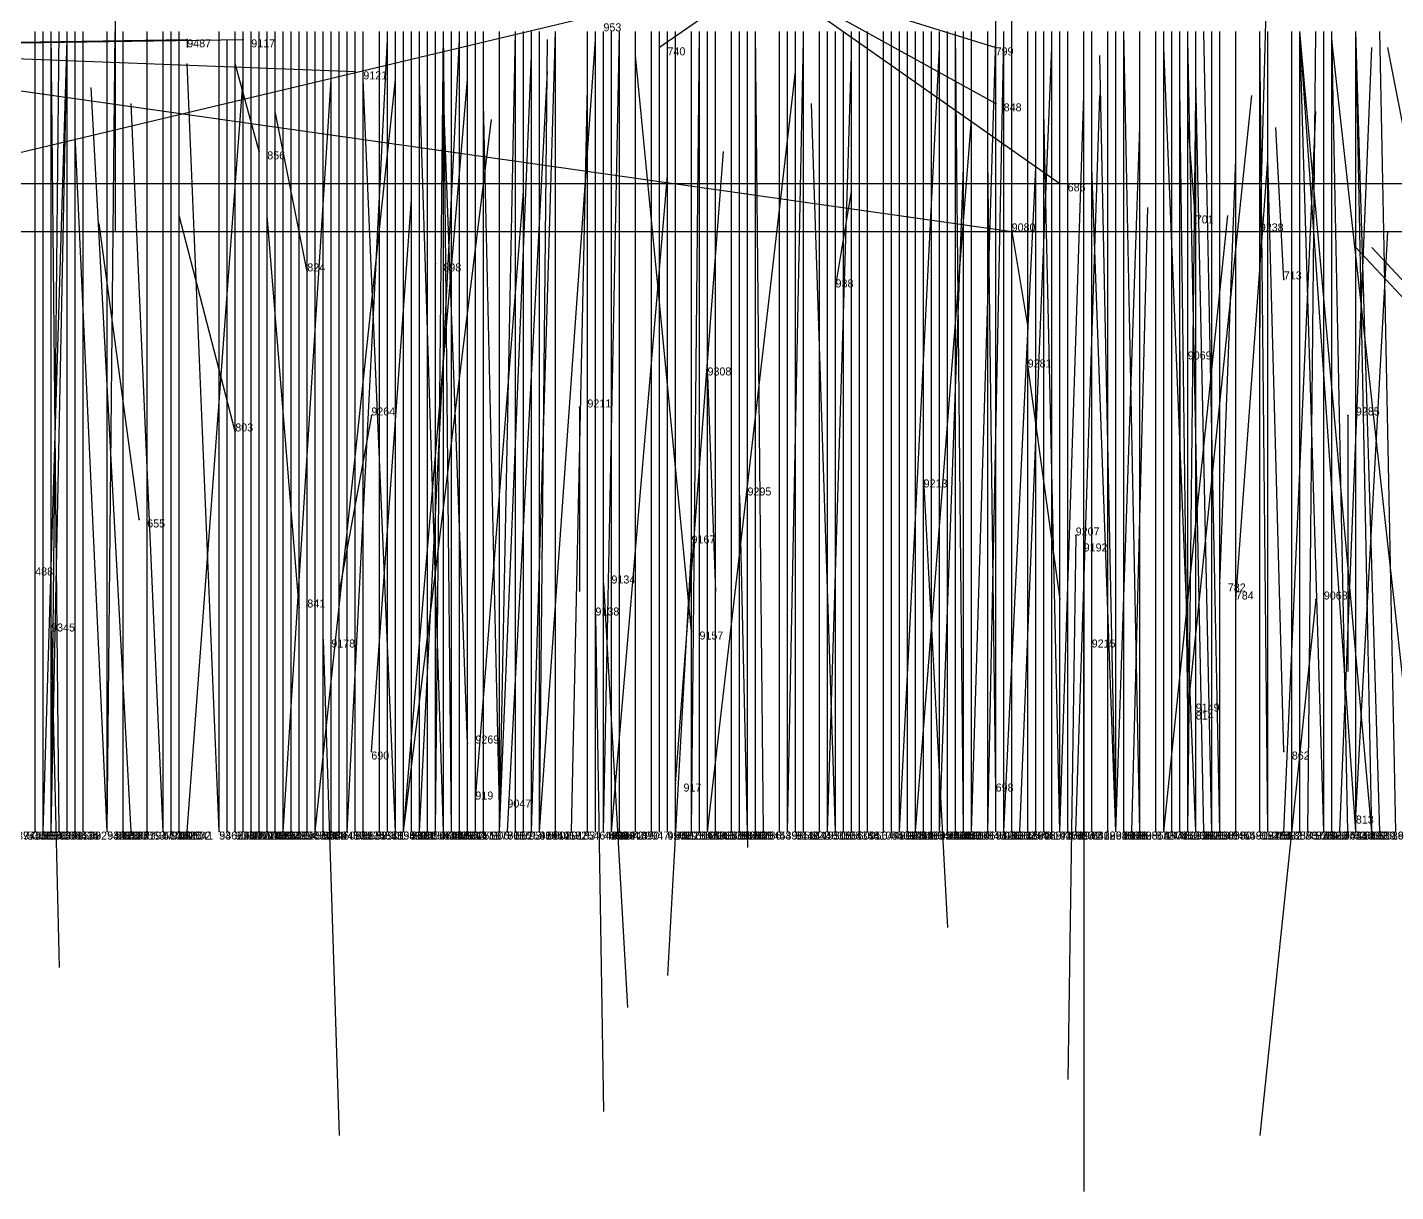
# Model space of a CAD drawing. Extents: x -0.07 to 1.1, y -0.07 to 1.1.
# Drawn here: x 0.733 to 0.904, y -0.045 to 0.1005 of the extents above; entities that cross this region are included whole.
import ezdxf

# ---------------------------------------------------------------- set-up
doc = ezdxf.new("R2010")
doc.units = 0
for name, color, linetype in [('Clients', 3, 'CONTINUOUS'), ('Facilities', 3, 'CONTINUOUS'), ('Facilities_lines', 3, 'CONTINUOUS'), ('Min_max_boxes', 1, 'CONTINUOUS'), ('Normals', 1, 'CONTINUOUS'), ('Source_points', 5, 'CONTINUOUS'), ('Text', 3, 'CONTINUOUS')]:
    doc.layers.add(name, color=color, linetype=linetype)

msp = doc.modelspace()

# ---------------------------------------------------------------- linework, layer by layer
at = {"layer": 'Clients', "color": 5}
for p in [(0.753, 0.099, 1), (0.76, 0.099, 1), (0.812, 0.098), (0.854, 0.098), (0.774, 0.095, 1), (0.854, 0.091), (0.862, 0.081), (0.856, 0.075, 1), (0.887, 0.075, 1)]:
    msp.add_point(p, dxfattribs=at)
at = {"layer": 'Facilities', "color": 3}
for p in [(0.762, 0.085), (0.879, 0.076), (0.784, 0.071), (0.768, 0.07), (0.89, 0.069), (0.834, 0.068), (0.877, 0.06, 1), (0.818, 0.057, 1), (0.858, 0.058, 1), (0.802, 0.053, 1), (0.776, 0.052, 1), (0.898, 0.052, 1), (0.759, 0.05), (0.845, 0.044, 1), (0.822, 0.042, 1), (0.747, 0.039), (0.816, 0.036, 1), (0.864, 0.037, 1), (0.865, 0.036, 1), (0.805, 0.031, 1), (0.882, 0.031), (0.767, 0.028), (0.884, 0.029), (0.894, 0.029, 1), (0.804, 0.027, 1), (0.736, 0.025, 1), (0.77, 0.024, 1), (0.816, 0.025, 1), (0.865, 0.023, 1), (0.878, 0.015), (0.878, 0.015, 1), (0.788, 0.011, 1), (0.776, 0.01), (0.89, 0.01), (0.814, 0.006), (0.789, 0.004), (0.854, 0.005), (0.792, 0.003, 1), (0.899, 0.002), (0.734, 0, 0.637), (0.734, 0, 0.986), (0.735, 0, 0.401), (0.735, 0, 0.923), (0.736, 0, 0.594), (0.736, 0, 0.93), (0.736, 0, 0.907), (0.737, 0, 0.084), (0.738, 0, 0.361), (0.738, 0, 0.648), (0.738, 0, 0.859), (0.739, 0, 0.554), (0.74, 0, 0.172), (0.743, 0, 0.174), (0.743, 0, 0.625), (0.743, 0, 0.918), (0.743, 0, 0.995), (0.743, 0, 0.809), (0.745, 0, 0.595), (0.745, 0, 0.732), (0.745, 0, 0.849), (0.745, 0, 0.779), (0.746, 0, 0.968), (0.748, 0, 0.236), (0.748, 0, 0.844), (0.75, 0, 0.184), (0.75, 0, 0.441), (0.75, 0, 0.976), (0.751, 0, 0.708), (0.751, 0, 0.851), (0.752, 0, 0.366), (0.752, 0, 0.356), (0.753, 0, 0.054), (0.757, 0, 0.54), (0.757, 0, 0.947), (0.758, 0, 0.927), (0.759, 0, 0.329), (0.759, 0, 0.424), (0.76, 0, 0.128), (0.76, 0, 0.274), (0.761, 0, 0.228), (0.761, 0, 0.852), (0.762, 0, 0.257), (0.762, 0, 0.736), (0.762, 0, 0.831), (0.763, 0, 0.848), (0.763, 0, 0.792), (0.764, 0, 0.192), (0.764, 0, 0.438), (0.765, 0, 0.047), (0.765, 0, 0.57), (0.765, 0, 0.63), (0.766, 0, 0.204), (0.766, 0, 0.157), (0.766, 0, 0.436), (0.766, 0, 0.648), (0.767, 0, 0.201), (0.767, 0, 0.186), (0.768, 0, 0.683), (0.769, 0, 0.036), (0.769, 0, 0.491), (0.769, 0, 0.629), (0.769, 0, 0.54), (0.769, 0, 0.618), (0.77, 0, 0.32), (0.771, 0, 0.394), (0.772, 0, 0.415), (0.773, 0, 0.067), (0.773, 0, 0.324), (0.773, 0, 0.518), (0.773, 0, 0.81), (0.774, 0, 0.674), (0.775, 0, 0.721), (0.777, 0, 0.263), (0.777, 0, 0.668), (0.777, 0, 0.521), (0.778, 0, 0.1), (0.779, 0, 0.723), (0.779, 0, 0.958), (0.78, 0, 0.037), (0.78, 0, 0.009), (0.78, 0, 0.588), (0.78, 0, 0.717), (0.78, 0, 0.621), (0.781, 0, 0.188), (0.781, 0, 0.787), (0.782, 0, 0.068), (0.782, 0, 0.342), (0.783, 0, 0.268), (0.784, 0, 0.28), (0.784, 0, 0.908), (0.785, 0, 0.327), (0.785, 0, 0.599), (0.785, 0, 0.96), (0.786, 0, 0.285), (0.786, 0, 0.642), (0.786, 0, 0.749), (0.786, 0, 0.919), (0.787, 0, 0.105), (0.788, 0, 0.154), (0.789, 0, 0.49), (0.789, 0, 0.613), (0.79, 0, 0.196), (0.79, 0, 0.118), (0.792, 0, 0.038), (0.792, 0, 0.081), (0.792, 0, 0.694), (0.793, 0, 0.023), (0.794, 0, 0.65), (0.795, 0, 0.088), (0.796, 0, 0.238), (0.796, 0, 0.917), (0.797, 0, 0.059), (0.797, 0, 0.478), (0.797, 0, 0.626), (0.797, 0, 0.924), (0.799, 0, 0.4), (0.799, 0, 0.855), (0.801, 0, 0.962), (0.803, 0, 0.714), (0.804, 0, 0.488), (0.804, 0, 0.466), (0.805, 0, 0.075), (0.805, 0, 0.334), (0.805, 0, 0.665), (0.806, 0, 0.005), (0.806, 0, 0.811), (0.807, 0, 0.335), (0.807, 0, 0.262), (0.809, 0, 0.463), (0.809, 0, 0.357), (0.811, 0, 0.182), (0.812, 0, 0.784), (0.813, 0, 0.453), (0.813, 0, 0.494), (0.814, 0, 0.214), (0.814, 0, 0.836), (0.816, 0, 0.58), (0.816, 0, 0.916), (0.817, 0, 0.234), (0.817, 0, 0.315), (0.818, 0, 0.114), (0.818, 0, 0.017), (0.818, 0, 0.106), (0.818, 0, 0.311), (0.819, 0, 0.742), (0.821, 0, 0.141), (0.821, 0, 0.482), (0.821, 0, 0.594), (0.821, 0, 0.895), (0.822, 0, 0.187), (0.822, 0, 0.145), (0.823, 0, 0.47), (0.824, 0, 0.093), (0.824, 0, 0.089), (0.824, 0, 0.398), (0.825, 0, 0.066), (0.827, 0, 0.463), (0.827, 0, 0.651), (0.828, 0, 0.238), (0.828, 0, 0.925), (0.829, 0, 0.531), (0.829, 0, 0.855), (0.83, 0, 0.201), (0.832, 0, 0.299), (0.833, 0, 0.631), (0.833, 0, 0.937), (0.834, 0, 0.014), (0.834, 0, 0.56), (0.835, 0, 0.551), (0.836, 0, 0.592), (0.837, 0, 0.142), (0.837, 0, 0.324), (0.838, 0, 0.636), (0.84, 0, 0.613), (0.841, 0, 0.453), (0.841, 0, 0.826), (0.842, 0, 0.082), (0.842, 0, 0.936), (0.843, 0, 0.213), (0.843, 0, 0.835), (0.844, 0, 0.183), (0.844, 0, 0.272), (0.844, 0, 0.968), (0.845, 0, 0.111), (0.845, 0, 0.757), (0.846, 0, 0.396), (0.847, 0, 0.103), (0.847, 0, 0.991), (0.848, 0, 0.497), (0.848, 0, 0.479), (0.848, 0, 0.64), (0.848, 0, 0.884), (0.849, 0, 0.158), (0.85, 0, 0.07), (0.85, 0, 0.347), (0.851, 0, 0.079), (0.851, 0, 0.926), (0.853, 0, 0.103), (0.853, 0, 0.726), (0.853, 0, 0.929), (0.854, 0, 0.599), (0.855, 0, 0.146), (0.855, 0, 0.436), (0.855, 0, 0.978), (0.856, 0, 0.553), (0.857, 0, 0.938), (0.858, 0, 0.52), (0.859, 0, 0.314), (0.86, 0, 0.137), (0.86, 0, 0.49), (0.861, 0, 0.405), (0.862, 0, 0.009), (0.862, 0, 0.96), (0.862, 0, 0.863), (0.863, 0, 0.696), (0.864, 0, 0.96), (0.865, 0, 0.21), (0.865, 0, 0.755), (0.865, 0, 0.622), (0.866, 0, 0.215), (0.866, 0, 0.682), (0.868, 0, 0.108), (0.869, 0, 0.004), (0.869, 0, 0.036), (0.869, 0, 0.534), (0.869, 0, 0.97), (0.87, 0, 0.137), (0.87, 0, 0.556), (0.87, 0, 0.784), (0.87, 0, 0.938), (0.871, 0, 0.991), (0.872, 0, 0.071), (0.872, 0, 0.177), (0.874, 0, 0.121), (0.875, 0, 0.481), (0.875, 0, 0.336), (0.875, 0, 0.712), (0.875, 0, 0.99), (0.876, 0, 0.5), (0.877, 0, 0.585), (0.878, 0, 0.158), (0.878, 0, 0.958), (0.879, 0, 0.24), (0.879, 0, 0.034), (0.879, 0, 0.199), (0.879, 0, 0.306), (0.88, 0, 0.924), (0.881, 0, 0.618), (0.881, 0, 0.955), (0.882, 0, 0.059), (0.882, 0, 0.633), (0.884, 0, 0.271), (0.884, 0, 0.666), (0.887, 0, 0.747), (0.887, 0, 0.884), (0.888, 0, 0.109), (0.888, 0, 0.113), (0.888, 0, 0.338), (0.888, 0, 0.747), (0.89, 0, 0.013), (0.891, 0, 0.142), (0.892, 0, 0.142), (0.892, 0, 0.345), (0.892, 0, 0.684), (0.893, 0, 0.085), (0.895, 0, 0.079), (0.895, 0, 0.278), (0.895, 0, 0.492), (0.895, 0, 0.553), (0.895, 0, 0.772), (0.895, 0, 0.826), (0.896, 0, 0.873), (0.897, 0, 0.047), (0.898, 0, 0.416), (0.899, 0, 0.221), (0.899, 0, 0.133), (0.899, 0, 0.572), (0.899, 0, 0.543), (0.899, 0, 0.724), (0.901, 0, 0.649), (0.901, 0, 0.733), (0.902, 0, 0.832)]:
    msp.add_point(p, dxfattribs=at)
at = {"layer": 'Facilities_lines', "color": 3}
for p, q in [((0.892, 0.255, 1), (0.887, 0.075, 1)), ((0.825, 0.107), (0.716, 0.081)), ((0.825, 0.107), (0.812, 0.098)), ((0.825, 0.107), (0.862, 0.081)), ((0.825, 0.107), (0.854, 0.098)), ((0.825, 0.107), (0.854, 0.091)), ((0.694, 0.098, 1), (0.76, 0.099, 1)), ((0.694, 0.098, 1), (0.753, 0.099, 1)), ((0.694, 0.098, 1), (0.774, 0.095, 1)), ((0.694, 0.098, 1), (0.856, 0.075, 1))]:
    msp.add_line(p, q, dxfattribs=at)
at = {"layer": 'Min_max_boxes', "color": 1}
for p, q in [((0.744, 0.462, 1), (0.744, 0.075, 1)), ((0.744, 0.462, 1), (0.744, 0.075, 1)), ((0.856, 0.075, 1), (0.856, 0.276, 1)), ((0.856, 0.075, 1), (0.856, 0.276, 1)), ((0.716, 0.081), (0.92, 0.081)), ((0.716, 0.081), (0.92, 0.081)), ((0.541, 0.075, 1), (0.856, 0.075, 1)), ((0.541, 0.075, 1), (0.856, 0.075, 1)), ((0.744, 0.075, 1), (0.944, 0.075, 1)), ((0.744, 0.075, 1), (0.944, 0.075, 1)), ((0.744, 0.075, 1), (0.744, 0.075, 1)), ((0.856, 0.075, 1), (0.856, 0.075, 1))]:
    msp.add_line(p, q, dxfattribs=at)
at = {"layer": 'Normals', "color": 1}
for p, q in [((0.854, 0.098), (0.854, 0.102, 0.1)), ((0.734, 0, 0.637), (0.734, 0.1, 0.637)), ((0.735, 0, 0.401), (0.735, 0.1, 0.401)), ((0.737, 0, 0.084), (0.736, 0.1, 0.09)), ((0.736, 0, 0.594), (0.736, 0.1, 0.594)), ((0.736, 0, 0.907), (0.737, 0.1, 0.902)), ((0.738, 0, 0.361), (0.738, 0.1, 0.361)), ((0.738, 0, 0.648), (0.738, 0.1, 0.648)), ((0.738, 0, 0.859), (0.738, 0.1, 0.859)), ((0.739, 0, 0.554), (0.739, 0.1, 0.554)), ((0.74, 0, 0.172), (0.74, 0.1, 0.172)), ((0.743, 0, 0.174), (0.743, 0.1, 0.174)), ((0.743, 0, 0.625), (0.743, 0.1, 0.625)), ((0.743, 0, 0.918), (0.744, 0.1, 0.909)), ((0.743, 0, 0.809), (0.743, 0.1, 0.809)), ((0.745, 0, 0.595), (0.745, 0.1, 0.595)), ((0.745, 0, 0.732), (0.745, 0.1, 0.732)), ((0.745, 0, 0.849), (0.745, 0.1, 0.849)), ((0.745, 0, 0.779), (0.745, 0.1, 0.779)), ((0.748, 0, 0.236), (0.748, 0.1, 0.236)), ((0.748, 0, 0.844), (0.748, 0.1, 0.844)), ((0.75, 0, 0.184), (0.75, 0.1, 0.184)), ((0.75, 0, 0.441), (0.75, 0.1, 0.441)), ((0.751, 0, 0.708), (0.751, 0.1, 0.708)), ((0.751, 0, 0.851), (0.751, 0.1, 0.851)), ((0.752, 0, 0.366), (0.752, 0.1, 0.366)), ((0.752, 0, 0.356), (0.752, 0.1, 0.356)), ((0.757, 0, 0.54), (0.757, 0.1, 0.54)), ((0.759, 0, 0.329), (0.759, 0.1, 0.329)), ((0.759, 0, 0.424), (0.759, 0.1, 0.424)), ((0.76, 0, 0.128), (0.76, 0.1, 0.128)), ((0.76, 0, 0.274), (0.76, 0.1, 0.274)), ((0.761, 0, 0.228), (0.761, 0.1, 0.228)), ((0.761, 0, 0.852), (0.761, 0.1, 0.852)), ((0.762, 0, 0.257), (0.762, 0.1, 0.257)), ((0.762, 0, 0.736), (0.762, 0.1, 0.736)), ((0.762, 0, 0.831), (0.762, 0.1, 0.831)), ((0.763, 0, 0.848), (0.763, 0.1, 0.848)), ((0.763, 0, 0.792), (0.763, 0.1, 0.792)), ((0.764, 0, 0.192), (0.764, 0.1, 0.192)), ((0.764, 0, 0.438), (0.764, 0.1, 0.438)), ((0.765, 0, 0.57), (0.765, 0.1, 0.57)), ((0.765, 0, 0.63), (0.765, 0.1, 0.63)), ((0.766, 0, 0.204), (0.766, 0.1, 0.204)), ((0.766, 0, 0.157), (0.766, 0.1, 0.157)), ((0.766, 0, 0.436), (0.766, 0.1, 0.436)), ((0.766, 0, 0.648), (0.766, 0.1, 0.648)), ((0.767, 0, 0.201), (0.767, 0.1, 0.201)), ((0.767, 0, 0.186), (0.767, 0.1, 0.186)), ((0.768, 0, 0.683), (0.768, 0.1, 0.683)), ((0.769, 0, 0.491), (0.769, 0.1, 0.491)), ((0.769, 0, 0.629), (0.769, 0.1, 0.629)), ((0.769, 0, 0.54), (0.769, 0.1, 0.54)), ((0.769, 0, 0.618), (0.769, 0.1, 0.618)), ((0.77, 0, 0.32), (0.77, 0.1, 0.32)), ((0.771, 0, 0.394), (0.771, 0.1, 0.394)), ((0.772, 0, 0.415), (0.772, 0.1, 0.415)), ((0.773, 0, 0.324), (0.773, 0.1, 0.324)), ((0.773, 0, 0.518), (0.773, 0.1, 0.518)), ((0.773, 0, 0.81), (0.773, 0.1, 0.81)), ((0.774, 0, 0.674), (0.774, 0.1, 0.674)), ((0.775, 0, 0.721), (0.775, 0.1, 0.721)), ((0.777, 0, 0.263), (0.777, 0.1, 0.263)), ((0.777, 0, 0.668), (0.777, 0.1, 0.668)), ((0.777, 0, 0.521), (0.777, 0.1, 0.521)), ((0.778, 0, 0.1), (0.778, 0.1, 0.1)), ((0.779, 0, 0.723), (0.779, 0.1, 0.723)), ((0.78, 0, 0.588), (0.78, 0.1, 0.588)), ((0.78, 0, 0.717), (0.78, 0.1, 0.717)), ((0.78, 0, 0.621), (0.78, 0.1, 0.621)), ((0.781, 0, 0.188), (0.781, 0.1, 0.188)), ((0.781, 0, 0.787), (0.781, 0.1, 0.787)), ((0.782, 0, 0.342), (0.782, 0.1, 0.342)), ((0.783, 0, 0.268), (0.783, 0.1, 0.268)), ((0.784, 0, 0.28), (0.784, 0.1, 0.28)), ((0.784, 0, 0.908), (0.785, 0.1, 0.906)), ((0.785, 0, 0.327), (0.785, 0.1, 0.327)), ((0.785, 0, 0.599), (0.785, 0.1, 0.599)), ((0.786, 0, 0.919), (0.785, 0.1, 0.912)), ((0.786, 0, 0.285), (0.786, 0.1, 0.285)), ((0.786, 0, 0.642), (0.786, 0.1, 0.642)), ((0.786, 0, 0.749), (0.786, 0.1, 0.749)), ((0.787, 0, 0.105), (0.787, 0.1, 0.105)), ((0.788, 0, 0.154), (0.788, 0.1, 0.154)), ((0.789, 0, 0.49), (0.789, 0.1, 0.49)), ((0.789, 0, 0.613), (0.789, 0.1, 0.613)), ((0.79, 0, 0.196), (0.79, 0.1, 0.196)), ((0.79, 0, 0.118), (0.79, 0.1, 0.118)), ((0.792, 0, 0.081), (0.794, 0.1, 0.084)), ((0.792, 0, 0.694), (0.792, 0.1, 0.694)), ((0.794, 0, 0.65), (0.794, 0.1, 0.65)), ((0.795, 0, 0.088), (0.795, 0.1, 0.09)), ((0.796, 0, 0.238), (0.796, 0.1, 0.238)), ((0.796, 0, 0.917), (0.799, 0.1, 0.908)), ((0.797, 0, 0.478), (0.797, 0.1, 0.478)), ((0.797, 0, 0.626), (0.797, 0.1, 0.626)), ((0.799, 0, 0.4), (0.799, 0.1, 0.4)), ((0.799, 0, 0.855), (0.799, 0.1, 0.855)), ((0.803, 0, 0.714), (0.803, 0.1, 0.714)), ((0.804, 0, 0.488), (0.804, 0.1, 0.488)), ((0.804, 0, 0.466), (0.804, 0.1, 0.466)), ((0.805, 0, 0.075), (0.807, 0.1, 0.078)), ((0.805, 0, 0.334), (0.805, 0.1, 0.334)), ((0.805, 0, 0.665), (0.805, 0.1, 0.665)), ((0.806, 0, 0.811), (0.806, 0.1, 0.811)), ((0.807, 0, 0.335), (0.807, 0.1, 0.335)), ((0.807, 0, 0.262), (0.807, 0.1, 0.262)), ((0.809, 0, 0.463), (0.809, 0.1, 0.463)), ((0.809, 0, 0.357), (0.809, 0.1, 0.357)), ((0.811, 0, 0.182), (0.811, 0.1, 0.182)), ((0.812, 0, 0.784), (0.812, 0.1, 0.784)), ((0.813, 0, 0.453), (0.813, 0.1, 0.453)), ((0.813, 0, 0.494), (0.813, 0.1, 0.494)), ((0.814, 0, 0.214), (0.814, 0.1, 0.214)), ((0.814, 0, 0.836), (0.814, 0.1, 0.836)), ((0.816, 0, 0.58), (0.816, 0.1, 0.58)), ((0.816, 0, 0.916), (0.817, 0.1, 0.907)), ((0.817, 0, 0.234), (0.817, 0.1, 0.234)), ((0.817, 0, 0.315), (0.817, 0.1, 0.315)), ((0.818, 0, 0.114), (0.818, 0.1, 0.114)), ((0.818, 0, 0.106), (0.818, 0.1, 0.106)), ((0.818, 0, 0.311), (0.818, 0.1, 0.311)), ((0.819, 0, 0.742), (0.819, 0.1, 0.742)), ((0.821, 0, 0.141), (0.821, 0.1, 0.141)), ((0.821, 0, 0.482), (0.821, 0.1, 0.482)), ((0.821, 0, 0.594), (0.821, 0.1, 0.594)), ((0.821, 0, 0.895), (0.821, 0.1, 0.895)), ((0.822, 0, 0.187), (0.822, 0.1, 0.187)), ((0.822, 0, 0.145), (0.822, 0.1, 0.145)), ((0.823, 0, 0.47), (0.823, 0.1, 0.47)), ((0.824, 0, 0.093), (0.824, 0.1, 0.093)), ((0.825, 0, 0.066), (0.824, 0.1, 0.067)), ((0.824, 0, 0.089), (0.824, 0.1, 0.089)), ((0.824, 0, 0.398), (0.824, 0.1, 0.398)), ((0.827, 0, 0.463), (0.827, 0.1, 0.463)), ((0.827, 0, 0.651), (0.827, 0.1, 0.651)), ((0.828, 0, 0.238), (0.828, 0.1, 0.238)), ((0.829, 0, 0.531), (0.829, 0.1, 0.531)), ((0.829, 0, 0.855), (0.829, 0.1, 0.855)), ((0.83, 0, 0.201), (0.83, 0.1, 0.201)), ((0.832, 0, 0.299), (0.832, 0.1, 0.299)), ((0.833, 0, 0.631), (0.833, 0.1, 0.631)), ((0.834, 0, 0.56), (0.834, 0.1, 0.56)), ((0.835, 0, 0.551), (0.835, 0.1, 0.551)), ((0.836, 0, 0.592), (0.836, 0.1, 0.592)), ((0.837, 0, 0.142), (0.837, 0.1, 0.142)), ((0.837, 0, 0.324), (0.837, 0.1, 0.324)), ((0.838, 0, 0.636), (0.838, 0.1, 0.636)), ((0.84, 0, 0.613), (0.84, 0.1, 0.613)), ((0.841, 0, 0.453), (0.841, 0.1, 0.453)), ((0.841, 0, 0.826), (0.841, 0.1, 0.826)), ((0.842, 0, 0.082), (0.842, 0.1, 0.082)), ((0.843, 0, 0.213), (0.843, 0.1, 0.213)), ((0.843, 0, 0.835), (0.843, 0.1, 0.835)), ((0.844, 0, 0.183), (0.844, 0.1, 0.183)), ((0.844, 0, 0.272), (0.844, 0.1, 0.272)), ((0.845, 0, 0.111), (0.845, 0.1, 0.111)), ((0.845, 0, 0.757), (0.845, 0.1, 0.757)), ((0.846, 0, 0.396), (0.846, 0.1, 0.396)), ((0.847, 0, 0.103), (0.847, 0.1, 0.103)), ((0.848, 0, 0.497), (0.848, 0.1, 0.497)), ((0.848, 0, 0.479), (0.848, 0.1, 0.479)), ((0.848, 0, 0.64), (0.848, 0.1, 0.64)), ((0.848, 0, 0.884), (0.848, 0.1, 0.884)), ((0.85, 0, 0.07), (0.849, 0.1, 0.072)), ((0.849, 0, 0.158), (0.849, 0.1, 0.158)), ((0.85, 0, 0.347), (0.85, 0.1, 0.347)), ((0.851, 0, 0.079), (0.851, 0.1, 0.079)), ((0.853, 0, 0.103), (0.853, 0.1, 0.103)), ((0.853, 0, 0.726), (0.853, 0.1, 0.726)), ((0.854, 0, 0.599), (0.854, 0.1, 0.599)), ((0.855, 0, 0.146), (0.855, 0.1, 0.146)), ((0.855, 0, 0.436), (0.855, 0.1, 0.436)), ((0.856, 0, 0.553), (0.856, 0.1, 0.553)), ((0.858, 0, 0.52), (0.858, 0.1, 0.52)), ((0.859, 0, 0.314), (0.859, 0.1, 0.314)), ((0.86, 0, 0.137), (0.86, 0.1, 0.137)), ((0.86, 0, 0.49), (0.86, 0.1, 0.49)), ((0.861, 0, 0.405), (0.861, 0.1, 0.405)), ((0.862, 0, 0.863), (0.862, 0.1, 0.863)), ((0.863, 0, 0.696), (0.863, 0.1, 0.696)), ((0.865, 0, 0.21), (0.865, 0.1, 0.21)), ((0.865, 0, 0.755), (0.865, 0.1, 0.755)), ((0.865, 0, 0.622), (0.865, 0.1, 0.622)), ((0.866, 0, 0.215), (0.866, 0.1, 0.215)), ((0.866, 0, 0.682), (0.866, 0.1, 0.682)), ((0.868, 0, 0.108), (0.868, 0.1, 0.108)), ((0.869, 0, 0.534), (0.869, 0.1, 0.534)), ((0.87, 0, 0.137), (0.87, 0.1, 0.137)), ((0.872, 0, 0.071), (0.87, 0.1, 0.077)), ((0.87, 0, 0.556), (0.87, 0.1, 0.556)), ((0.87, 0, 0.784), (0.87, 0.1, 0.784)), ((0.872, 0, 0.177), (0.872, 0.1, 0.177)), ((0.874, 0, 0.121), (0.874, 0.1, 0.121)), ((0.875, 0, 0.481), (0.875, 0.1, 0.481)), ((0.875, 0, 0.336), (0.875, 0.1, 0.336)), ((0.875, 0, 0.712), (0.875, 0.1, 0.712)), ((0.876, 0, 0.5), (0.876, 0.1, 0.5)), ((0.877, 0, 0.585), (0.877, 0.1, 0.585)), ((0.878, 0, 0.158), (0.878, 0.1, 0.158)), ((0.879, 0, 0.24), (0.879, 0.1, 0.24)), ((0.879, 0, 0.199), (0.879, 0.1, 0.199)), ((0.879, 0, 0.306), (0.879, 0.1, 0.306)), ((0.882, 0, 0.059), (0.88, 0.1, 0.068)), ((0.881, 0, 0.618), (0.881, 0.1, 0.618)), ((0.882, 0, 0.633), (0.882, 0.1, 0.633)), ((0.884, 0, 0.271), (0.884, 0.1, 0.271)), ((0.884, 0, 0.666), (0.884, 0.1, 0.666)), ((0.888, 0, 0.747), (0.887, 0.1, 0.747)), ((0.887, 0, 0.747), (0.887, 0.1, 0.747)), ((0.887, 0, 0.884), (0.887, 0.1, 0.884)), ((0.888, 0, 0.109), (0.888, 0.1, 0.109)), ((0.888, 0, 0.113), (0.888, 0.1, 0.113)), ((0.888, 0, 0.338), (0.888, 0.1, 0.338)), ((0.891, 0, 0.142), (0.891, 0.1, 0.142)), ((0.892, 0, 0.142), (0.892, 0.1, 0.142)), ((0.892, 0, 0.345), (0.892, 0.1, 0.345)), ((0.899, 0, 0.724), (0.892, 0.1, 0.724)), ((0.892, 0, 0.684), (0.892, 0.1, 0.684)), ((0.901, 0, 0.733), (0.892, 0.1, 0.732)), ((0.895, 0, 0.772), (0.892, 0.1, 0.771)), ((0.893, 0, 0.085), (0.894, 0.1, 0.087)), ((0.895, 0, 0.079), (0.895, 0.1, 0.083)), ((0.895, 0, 0.278), (0.895, 0.1, 0.278)), ((0.895, 0, 0.492), (0.895, 0.1, 0.492)), ((0.895, 0, 0.553), (0.895, 0.1, 0.553)), ((0.895, 0, 0.826), (0.895, 0.1, 0.826)), ((0.898, 0, 0.416), (0.896, 0.1, 0.415)), ((0.896, 0, 0.873), (0.896, 0.1, 0.873)), ((0.899, 0, 0.221), (0.899, 0.1, 0.221)), ((0.899, 0, 0.133), (0.899, 0.1, 0.133)), ((0.899, 0, 0.572), (0.899, 0.1, 0.572)), ((0.899, 0, 0.543), (0.899, 0.1, 0.543)), ((0.901, 0, 0.649), (0.899, 0.1, 0.649)), ((0.902, 0, 0.832), (0.899, 0.1, 0.832)), ((0.904, 0, 0.435), (0.902, 0.1, 0.435)), ((0.735, 0, 0.923), (0.738, 0.099, 0.911)), ((0.736, 0, 0.93), (0.738, 0.099, 0.918)), ((0.753, 0.099, 1), (0.753, 0.098, 1.1)), ((0.758, 0, 0.927), (0.758, 0.099, 0.913)), ((0.76, 0.099, 1), (0.76, 0.099, 1.1)), ((0.773, 0, 0.067), (0.778, 0.099, 0.079)), ((0.782, 0, 0.068), (0.787, 0.099, 0.077)), ((0.797, 0, 0.059), (0.804, 0.099, 0.067)), ((0.797, 0, 0.924), (0.798, 0.099, 0.914)), ((0.812, 0.098), (0.812, 0.099, 0.1)), ((0.828, 0, 0.925), (0.83, 0.099, 0.909)), ((0.842, 0, 0.936), (0.847, 0.098, 0.916)), ((0.851, 0, 0.926), (0.854, 0.099, 0.911)), ((0.853, 0, 0.929), (0.855, 0.099, 0.914)), ((0.857, 0, 0.938), (0.861, 0.098, 0.916)), ((0.87, 0, 0.938), (0.87, 0.098, 0.92)), ((0.879, 0, 0.034), (0.875, 0.098, 0.053)), ((0.88, 0, 0.924), (0.878, 0.099, 0.911)), ((0.907, 0, 0.708), (0.896, 0.099, 0.708)), ((0.897, 0, 0.047), (0.901, 0.098, 0.066)), ((0.922, 0, 0.705), (0.903, 0.098, 0.705)), ((0.757, 0, 0.947), (0.753, 0.096, 0.921)), ((0.762, 0.085), (0.759, 0.096, 0.099)), ((0.792, 0, 0.038), (0.796, 0.097, 0.063)), ((0.816, 0.025, 1), (0.809, 0.097, 0.931)), ((0.833, 0, 0.937), (0.836, 0.097, 0.913)), ((0.854, 0.091), (0.854, 0.097, 0.1)), ((0.869, 0, 0.036), (0.867, 0.097, 0.06)), ((0.774, 0.095, 1), (0.774, 0.095, 1.1)), ((0.793, 0, 0.023), (0.798, 0.095, 0.055)), ((0.818, 0, 0.017), (0.829, 0.095, 0.048)), ((0.746, 0, 0.968), (0.741, 0.093, 0.931)), ((0.753, 0, 0.054), (0.76, 0.094, 0.086)), ((0.765, 0, 0.047), (0.771, 0.094, 0.081)), ((0.769, 0, 0.036), (0.779, 0.094, 0.069)), ((0.779, 0, 0.958), (0.775, 0.094, 0.924)), ((0.78, 0, 0.037), (0.788, 0.094, 0.069)), ((0.785, 0, 0.96), (0.782, 0.094, 0.927)), ((0.801, 0, 0.962), (0.803, 0.093, 0.926)), ((0.878, 0.015), (0.877, 0.093, 0.063)), ((0.881, 0, 0.955), (0.879, 0.094, 0.921)), ((0.75, 0, 0.976), (0.746, 0.091, 0.935)), ((0.788, 0.011, 1), (0.785, 0.092, 0.941)), ((0.792, 0.003, 1), (0.79, 0.091, 0.952)), ((0.834, 0, 0.014), (0.831, 0.091, 0.056)), ((0.862, 0, 0.96), (0.865, 0.092, 0.921)), ((0.864, 0, 0.96), (0.867, 0.092, 0.921)), ((0.878, 0.015, 1), (0.886, 0.092, 0.936)), ((0.878, 0, 0.958), (0.879, 0.092, 0.919)), ((0.734, 0, 0.986), (0.734, 0.089, 0.94)), ((0.768, 0.07), (0.764, 0.09, 0.098)), ((0.78, 0, 0.009), (0.791, 0.089, 0.053)), ((0.784, 0.071), (0.784, 0.09, 0.098)), ((0.844, 0, 0.968), (0.851, 0.089, 0.922)), ((0.862, 0, 0.009), (0.86, 0.09, 0.052)), ((0.879, 0.076), (0.878, 0.089, 0.099)), ((0.89, 0, 0.013), (0.894, 0.09, 0.057)), ((0.862, 0.081), (0.862, 0.088, 0.1)), ((0.869, 0, 0.97), (0.872, 0.088, 0.923)), ((0.89, 0.069), (0.889, 0.088, 0.098)), ((0.743, 0, 0.995), (0.739, 0.087, 0.946)), ((0.814, 0.006), (0.82, 0.085, 0.061)), ((0.854, 0.005), (0.853, 0.084, 0.061)), ((0.882, 0.031), (0.884, 0.084, 0.085)), ((0.884, 0.029), (0.888, 0.084, 0.083)), ((0.89, 0.01), (0.888, 0.084, 0.067)), ((0.847, 0, 0.991), (0.85, 0.083, 0.935)), ((0.855, 0, 0.978), (0.859, 0.083, 0.922)), ((0.869, 0, 0.004), (0.866, 0.083, 0.059)), ((0.806, 0, 0.005), (0.813, 0.082, 0.061)), ((0.776, 0.01), (0.781, 0.079, 0.072)), ((0.789, 0.004), (0.795, 0.08, 0.065)), ((0.834, 0.068), (0.836, 0.08, 0.099)), ((0.759, 0.05), (0.752, 0.077, 0.096)), ((0.767, 0.028), (0.763, 0.077, 0.087)), ((0.871, 0, 0.991), (0.873, 0.078, 0.928)), ((0.875, 0, 0.99), (0.883, 0.077, 0.927)), ((0.747, 0.039), (0.742, 0.076, 0.093)), ((0.856, 0.075, 1), (0.858, 0.063, 1.099)), ((0.887, 0.075, 1), (0.887, 0.063, 1.099)), ((0.899, 0.002), (0.903, 0.075, 0.068)), ((0.967, 0, 0.352), (0.899, 0.073, 0.349)), ((0.969, 0, 0.333), (0.901, 0.073, 0.32)), ((0.877, 0.06, 1), (0.877, 0.04, 1.098)), ((0.818, 0.057, 1), (0.819, 0.03, 1.096)), ((0.858, 0.058, 1), (0.862, 0.029, 1.096)), ((0.802, 0.053, 1), (0.802, 0.03, 1.097)), ((0.776, 0.052, 1), (0.772, 0.03, 1.097)), ((0.898, 0.052, 1), (0.898, 0.02, 1.095)), ((0.845, 0.044, 1), (0.848, -0.012, 1.083)), ((0.822, 0.042, 1), (0.823, -0.002, 1.09)), ((0.816, 0.036, 1), (0.813, -0.018, 1.084)), ((0.864, 0.037, 1), (0.863, -0.031, 1.073)), ((0.865, 0.036, 1), (0.865, -0.032, 1.073)), ((0.805, 0.031, 1), (0.808, -0.022, 1.085)), ((0.894, 0.029, 1), (0.887, -0.038, 1.074)), ((0.804, 0.027, 1), (0.805, -0.035, 1.078)), ((0.736, 0.025, 1), (0.737, -0.017, 1.091)), ((0.77, 0.024, 1), (0.772, -0.038, 1.079)), ((0.865, 0.023, 1), (0.865, -0.045, 1.073))]:
    msp.add_line(p, q, dxfattribs=at)
at = {"layer": 'Source_points', "color": 5}
for p in [(0.753, 0.099, 1), (0.76, 0.099, 1), (0.812, 0.098), (0.854, 0.098), (0.774, 0.095, 1), (0.854, 0.091), (0.762, 0.085), (0.862, 0.081), (0.879, 0.076), (0.856, 0.075, 1), (0.887, 0.075, 1), (0.784, 0.071), (0.768, 0.07), (0.89, 0.069), (0.834, 0.068), (0.877, 0.06, 1), (0.818, 0.057, 1), (0.858, 0.058, 1), (0.802, 0.053, 1), (0.776, 0.052, 1), (0.898, 0.052, 1), (0.759, 0.05), (0.845, 0.044, 1), (0.822, 0.042, 1), (0.747, 0.039), (0.816, 0.036, 1), (0.864, 0.037, 1), (0.865, 0.036, 1), (0.805, 0.031, 1), (0.882, 0.031), (0.767, 0.028), (0.884, 0.029), (0.894, 0.029, 1), (0.804, 0.027, 1), (0.736, 0.025, 1), (0.77, 0.024, 1), (0.816, 0.025, 1), (0.865, 0.023, 1), (0.878, 0.015), (0.878, 0.015, 1), (0.788, 0.011, 1), (0.776, 0.01), (0.89, 0.01), (0.814, 0.006), (0.789, 0.004), (0.854, 0.005), (0.792, 0.003, 1), (0.899, 0.002), (0.734, 0, 0.637), (0.734, 0, 0.986), (0.735, 0, 0.401), (0.735, 0, 0.923), (0.736, 0, 0.594), (0.736, 0, 0.93), (0.736, 0, 0.907), (0.737, 0, 0.084), (0.738, 0, 0.361), (0.738, 0, 0.648), (0.738, 0, 0.859), (0.739, 0, 0.554), (0.74, 0, 0.172), (0.743, 0, 0.174), (0.743, 0, 0.625), (0.743, 0, 0.918), (0.743, 0, 0.995), (0.743, 0, 0.809), (0.745, 0, 0.595), (0.745, 0, 0.732), (0.745, 0, 0.849), (0.745, 0, 0.779), (0.746, 0, 0.968), (0.748, 0, 0.236), (0.748, 0, 0.844), (0.75, 0, 0.184), (0.75, 0, 0.441), (0.75, 0, 0.976), (0.751, 0, 0.708), (0.751, 0, 0.851), (0.752, 0, 0.366), (0.752, 0, 0.356), (0.753, 0, 0.054), (0.757, 0, 0.54), (0.757, 0, 0.947), (0.758, 0, 0.927), (0.759, 0, 0.329), (0.759, 0, 0.424), (0.76, 0, 0.128), (0.76, 0, 0.274), (0.761, 0, 0.228), (0.761, 0, 0.852), (0.762, 0, 0.257), (0.762, 0, 0.736), (0.762, 0, 0.831), (0.763, 0, 0.848), (0.763, 0, 0.792), (0.764, 0, 0.192), (0.764, 0, 0.438), (0.765, 0, 0.047), (0.765, 0, 0.57), (0.765, 0, 0.63), (0.766, 0, 0.204), (0.766, 0, 0.157), (0.766, 0, 0.436), (0.766, 0, 0.648), (0.767, 0, 0.201), (0.767, 0, 0.186), (0.768, 0, 0.683), (0.769, 0, 0.036), (0.769, 0, 0.491), (0.769, 0, 0.629), (0.769, 0, 0.54), (0.769, 0, 0.618), (0.77, 0, 0.32), (0.771, 0, 0.394), (0.772, 0, 0.415), (0.773, 0, 0.067), (0.773, 0, 0.324), (0.773, 0, 0.518), (0.773, 0, 0.81), (0.774, 0, 0.674), (0.775, 0, 0.721), (0.777, 0, 0.263), (0.777, 0, 0.668), (0.777, 0, 0.521), (0.778, 0, 0.1), (0.779, 0, 0.723), (0.779, 0, 0.958), (0.78, 0, 0.037), (0.78, 0, 0.009), (0.78, 0, 0.588), (0.78, 0, 0.717), (0.78, 0, 0.621), (0.781, 0, 0.188), (0.781, 0, 0.787), (0.782, 0, 0.068), (0.782, 0, 0.342), (0.783, 0, 0.268), (0.784, 0, 0.28), (0.784, 0, 0.908), (0.785, 0, 0.327), (0.785, 0, 0.599), (0.785, 0, 0.96), (0.786, 0, 0.285), (0.786, 0, 0.642), (0.786, 0, 0.749), (0.786, 0, 0.919), (0.787, 0, 0.105), (0.788, 0, 0.154), (0.789, 0, 0.49), (0.789, 0, 0.613), (0.79, 0, 0.196), (0.79, 0, 0.118), (0.792, 0, 0.038), (0.792, 0, 0.081), (0.792, 0, 0.694), (0.793, 0, 0.023), (0.794, 0, 0.65), (0.795, 0, 0.088), (0.796, 0, 0.238), (0.796, 0, 0.917), (0.797, 0, 0.059), (0.797, 0, 0.478), (0.797, 0, 0.626), (0.797, 0, 0.924), (0.799, 0, 0.4), (0.799, 0, 0.855), (0.801, 0, 0.962), (0.803, 0, 0.714), (0.804, 0, 0.488), (0.804, 0, 0.466), (0.805, 0, 0.075), (0.805, 0, 0.334), (0.805, 0, 0.665), (0.806, 0, 0.005), (0.806, 0, 0.811), (0.807, 0, 0.335), (0.807, 0, 0.262), (0.809, 0, 0.463), (0.809, 0, 0.357), (0.811, 0, 0.182), (0.812, 0, 0.784), (0.813, 0, 0.453), (0.813, 0, 0.494), (0.814, 0, 0.214), (0.814, 0, 0.836), (0.816, 0, 0.58), (0.816, 0, 0.916), (0.817, 0, 0.234), (0.817, 0, 0.315), (0.818, 0, 0.114), (0.818, 0, 0.017), (0.818, 0, 0.106), (0.818, 0, 0.311), (0.819, 0, 0.742), (0.821, 0, 0.141), (0.821, 0, 0.482), (0.821, 0, 0.594), (0.821, 0, 0.895), (0.822, 0, 0.187), (0.822, 0, 0.145), (0.823, 0, 0.47), (0.824, 0, 0.093), (0.824, 0, 0.089), (0.824, 0, 0.398), (0.825, 0, 0.066), (0.827, 0, 0.463), (0.827, 0, 0.651), (0.828, 0, 0.238), (0.828, 0, 0.925), (0.829, 0, 0.531), (0.829, 0, 0.855), (0.83, 0, 0.201), (0.832, 0, 0.299), (0.833, 0, 0.631), (0.833, 0, 0.937), (0.834, 0, 0.014), (0.834, 0, 0.56), (0.835, 0, 0.551), (0.836, 0, 0.592), (0.837, 0, 0.142), (0.837, 0, 0.324), (0.838, 0, 0.636), (0.84, 0, 0.613), (0.841, 0, 0.453), (0.841, 0, 0.826), (0.842, 0, 0.082), (0.842, 0, 0.936), (0.843, 0, 0.213), (0.843, 0, 0.835), (0.844, 0, 0.183), (0.844, 0, 0.272), (0.844, 0, 0.968), (0.845, 0, 0.111), (0.845, 0, 0.757), (0.846, 0, 0.396), (0.847, 0, 0.103), (0.847, 0, 0.991), (0.848, 0, 0.497), (0.848, 0, 0.479), (0.848, 0, 0.64), (0.848, 0, 0.884), (0.849, 0, 0.158), (0.85, 0, 0.07), (0.85, 0, 0.347), (0.851, 0, 0.079), (0.851, 0, 0.926), (0.853, 0, 0.103), (0.853, 0, 0.726), (0.853, 0, 0.929), (0.854, 0, 0.599), (0.855, 0, 0.146), (0.855, 0, 0.436), (0.855, 0, 0.978), (0.856, 0, 0.553), (0.857, 0, 0.938), (0.858, 0, 0.52), (0.859, 0, 0.314), (0.86, 0, 0.137), (0.86, 0, 0.49), (0.861, 0, 0.405), (0.862, 0, 0.009), (0.862, 0, 0.96), (0.862, 0, 0.863), (0.863, 0, 0.696), (0.864, 0, 0.96), (0.865, 0, 0.21), (0.865, 0, 0.755), (0.865, 0, 0.622), (0.866, 0, 0.215), (0.866, 0, 0.682), (0.868, 0, 0.108), (0.869, 0, 0.004), (0.869, 0, 0.036), (0.869, 0, 0.534), (0.869, 0, 0.97), (0.87, 0, 0.137), (0.87, 0, 0.556), (0.87, 0, 0.784), (0.87, 0, 0.938), (0.871, 0, 0.991), (0.872, 0, 0.071), (0.872, 0, 0.177), (0.874, 0, 0.121), (0.875, 0, 0.481), (0.875, 0, 0.336), (0.875, 0, 0.712), (0.875, 0, 0.99), (0.876, 0, 0.5), (0.877, 0, 0.585), (0.878, 0, 0.158), (0.878, 0, 0.958), (0.879, 0, 0.24), (0.879, 0, 0.034), (0.879, 0, 0.199), (0.879, 0, 0.306), (0.88, 0, 0.924), (0.881, 0, 0.618), (0.881, 0, 0.955), (0.882, 0, 0.059), (0.882, 0, 0.633), (0.884, 0, 0.271), (0.884, 0, 0.666), (0.887, 0, 0.747), (0.887, 0, 0.884), (0.888, 0, 0.109), (0.888, 0, 0.113), (0.888, 0, 0.338), (0.888, 0, 0.747), (0.89, 0, 0.013), (0.891, 0, 0.142), (0.892, 0, 0.142), (0.892, 0, 0.345), (0.892, 0, 0.684), (0.893, 0, 0.085), (0.895, 0, 0.079), (0.895, 0, 0.278), (0.895, 0, 0.492), (0.895, 0, 0.553), (0.895, 0, 0.772), (0.895, 0, 0.826), (0.896, 0, 0.873), (0.897, 0, 0.047), (0.898, 0, 0.416), (0.899, 0, 0.221), (0.899, 0, 0.133), (0.899, 0, 0.572), (0.899, 0, 0.543), (0.899, 0, 0.724), (0.901, 0, 0.649), (0.901, 0, 0.733), (0.902, 0, 0.832)]:
    msp.add_point(p, dxfattribs=at)

# ---------------------------------------------------------------- texts
at = {"layer": 'Text', "color": 3}
for s, p in [('953', (0.805, 0.1)), ('9487', (0.753, 0.098, 1)), ('9117', (0.761, 0.098, 1)), ('740', (0.813, 0.097)), ('799', (0.854, 0.097)), ('9121', (0.775, 0.094, 1)), ('848', (0.855, 0.09)), ('856', (0.763, 0.084)), ('686', (0.863, 0.08)), ('701', (0.879, 0.076)), ('9080', (0.856, 0.075, 1)), ('9238', (0.887, 0.075, 1)), ('824', (0.768, 0.07)), ('898', (0.785, 0.07)), ('938', (0.834, 0.068)), ('713', (0.89, 0.069)), ('9069', (0.878, 0.059, 1)), ('9281', (0.858, 0.058, 1)), ('9308', (0.818, 0.057, 1)), ('9264', (0.776, 0.052, 1)), ('9211', (0.803, 0.053, 1)), ('9285', (0.899, 0.052, 1)), ('803', (0.759, 0.05)), ('9295', (0.823, 0.042, 1)), ('9213', (0.845, 0.043, 1)), ('655', (0.748, 0.038)), ('9207', (0.864, 0.037, 1)), ('9167', (0.816, 0.036, 1)), ('9192', (0.865, 0.035, 1)), ('488', (0.734, 0.032)), ('9134', (0.806, 0.031, 1)), ('782', (0.883, 0.03)), ('784', (0.884, 0.029)), ('9068', (0.895, 0.029, 1)), ('841', (0.768, 0.028)), ('9138', (0.804, 0.027, 1)), ('9345', (0.736, 0.025, 1)), ('9178', (0.771, 0.023, 1)), ('9157', (0.817, 0.024, 1)), ('9215', (0.866, 0.023, 1)), ('9149', (0.879, 0.015, 1)), ('814', (0.879, 0.014)), ('9269', (0.789, 0.011, 1)), ('690', (0.776, 0.009)), ('862', (0.891, 0.009)), ('917', (0.815, 0.005)), ('698', (0.854, 0.005)), ('919', (0.789, 0.004)), ('9047', (0.793, 0.003, 1)), ('813', (0.899, 0.001)), ('5377', (0.731, -0.001, 0.516)), ('5394', (0.731, -0.001, 0.65)), ('5353', (0.733, -0.001, 0.534)), ('5375', (0.733, -0.001, 0.629)), ('4610', (0.734, -0.001, 0.264)), ('4638', (0.734, -0.001, 0.362)), ('5355', (0.734, -0.001, 0.637)), ('4660', (0.735, -0.001, 0.401)), ('9500', (0.735, -0.001, 0.986)), ('9450', (0.736, -0.001, 0.907)), ('9475', (0.736, -0.001, 0.923)), ('534', (0.737, -0.001, 0.084)), ('5401', (0.737, -0.001, 0.594)), ('9449', (0.737, -0.001, 0.93)), ('4614', (0.739, -0.001, 0.361)), ('5435', (0.739, -0.001, 0.648)), ('9434', (0.739, -0.001, 0.859)), ('580', (0.74, -0.001, 0.172)), ('5432', (0.74, -0.001, 0.554)), ('5429', (0.743, -0.001, 0.625)), ('9363', (0.743, -0.001, 0.918)), ('9443', (0.743, -0.001, 0.809)), ('577', (0.744, -0.001, 0.174)), ('9428', (0.744, -0.001, 0.995)), ('5400', (0.745, -0.001, 0.595)), ('9375', (0.745, -0.001, 0.849)), ('9445', (0.745, -0.001, 0.779)), ('5447', (0.746, -0.001, 0.732)), ('9381', (0.746, -0.001, 0.968)), ('563', (0.748, -0.001, 0.236)), ('9477', (0.749, -0.001, 0.844)), ('4643', (0.75, -0.001, 0.441)), ('570', (0.75, -0.001, 0.184)), ('9362', (0.751, -0.001, 0.851)), ('9447', (0.751, -0.001, 0.976)), ('4670', (0.752, -0.001, 0.356)), ('5410', (0.752, -0.001, 0.708)), ('4602', (0.753, -0.001, 0.366)), ('641', (0.754, -0.001, 0.054)), ('5362', (0.757, -0.001, 0.54)), ('9465', (0.757, -0.001, 0.947)), ('9092', (0.759, -0.001, 0.927)), ('4454', (0.76, -0.001, 0.329)), ('4541', (0.76, -0.001, 0.424)), ('909', (0.76, -0.001, 0.128)), ('4422', (0.761, -0.001, 0.274)), ('922', (0.761, -0.001, 0.228)), ('5645', (0.762, -0.001, 0.736)), ('9103', (0.762, -0.001, 0.852)), ('4421', (0.763, -0.001, 0.257)), ('9159', (0.763, -0.001, 0.831)), ('4419', (0.764, -0.001, 0.438)), ('9030', (0.764, -0.001, 0.848)), ('9267', (0.764, -0.001, 0.792)), ('5579', (0.765, -0.001, 0.57)), ('5646', (0.765, -0.001, 0.63)), ('927', (0.765, -0.001, 0.047)), ('731', (0.765, -0.001, 0.192)), ('4549', (0.766, -0.001, 0.436)), ('5604', (0.766, -0.001, 0.648)), ('764', (0.766, -0.001, 0.204)), ('854', (0.767, -0.001, 0.157)), ('908', (0.768, -0.001, 0.201)), ('967', (0.768, -0.001, 0.186)), ('5606', (0.769, -0.001, 0.683)), ('5610', (0.769, -0.001, 0.54)), ('4432', (0.77, -0.001, 0.32)), ('4539', (0.77, -0.001, 0.491)), ('5649', (0.77, -0.001, 0.618)), ('5544', (0.77, -0.001, 0.629)), ('748', (0.77, -0.001, 0.036)), ('4460', (0.771, -0.001, 0.394)), ('4365', (0.773, -0.001, 0.415)), ('4574', (0.773, -0.001, 0.324)), ('5553', (0.774, -0.001, 0.518)), ('9237', (0.774, -0.001, 0.81)), ('692', (0.774, -0.001, 0.067)), ('5533', (0.775, -0.001, 0.674)), ('5559', (0.775, -0.001, 0.721)), ('4378', (0.777, -0.001, 0.263)), ('5536', (0.777, -0.001, 0.668)), ('5541', (0.777, -0.001, 0.521)), ('901', (0.778, -0.001, 0.1)), ('5493', (0.78, -0.001, 0.621)), ('5617', (0.78, -0.001, 0.723)), ('9311', (0.78, -0.001, 0.958)), ('5461', (0.781, -0.001, 0.717)), ('5457', (0.781, -0.001, 0.588)), ('902', (0.781, -0.001, 0.009)), ('905', (0.781, -0.001, 0.188)), ('783', (0.781, -0.001, 0.037)), ('903', (0.782, -0.001, 0.068)), ('9175', (0.782, -0.001, 0.787)), ('4566', (0.783, -0.001, 0.268)), ('4547', (0.783, -0.001, 0.342)), ('4416', (0.785, -0.001, 0.28)), ('5450', (0.785, -0.001, 0.599)), ('9247', (0.785, -0.001, 0.96)), ('9302', (0.785, -0.001, 0.908)), ('4473', (0.786, -0.001, 0.285)), ('4502', (0.786, -0.001, 0.327)), ('5608', (0.786, -0.001, 0.749)), ('9098', (0.786, -0.001, 0.919)), ('5602', (0.787, -0.001, 0.642)), ('852', (0.788, -0.001, 0.154)), ('944', (0.788, -0.001, 0.105)), ('4471', (0.789, -0.001, 0.49)), ('5597', (0.79, -0.001, 0.613)), ('716', (0.79, -0.001, 0.196)), ('806', (0.791, -0.001, 0.118)), ('5636', (0.793, -0.001, 0.694)), ('805', (0.793, -0.001, 0.023)), ('818', (0.793, -0.001, 0.081)), ('771', (0.793, -0.001, 0.038)), ('5525', (0.794, -0.001, 0.65)), ('793', (0.795, -0.001, 0.088)), ('4535', (0.797, -0.001, 0.478)), ('876', (0.797, -0.001, 0.238)), ('889', (0.797, -0.001, 0.059)), ('9145', (0.797, -0.001, 0.917)), ('9304', (0.797, -0.001, 0.924)), ('5603', (0.798, -0.001, 0.626)), ('4577', (0.8, -0.001, 0.4)), ('9182', (0.8, -0.001, 0.855)), ('9133', (0.801, -0.001, 0.962)), ('5464', (0.803, -0.001, 0.714)), ('4469', (0.805, -0.001, 0.488)), ('4536', (0.805, -0.001, 0.466)), ('4429', (0.806, -0.001, 0.334)), ('5494', (0.806, -0.001, 0.665)), ('9303', (0.806, -0.001, 0.811)), ('704', (0.806, -0.001, 0.005)), ('722', (0.806, -0.001, 0.075)), ('4572', (0.807, -0.001, 0.262)), ('4479', (0.808, -0.001, 0.335)), ('4370', (0.809, -0.001, 0.463)), ('4490', (0.809, -0.001, 0.357)), ('947', (0.811, -0.001, 0.182)), ('4568', (0.813, -0.001, 0.494)), ('9272', (0.813, -0.001, 0.784)), ('4452', (0.814, -0.001, 0.453)), ('707', (0.814, -0.001, 0.214)), ('9166', (0.815, -0.001, 0.836)), ('9118', (0.816, -0.001, 0.916)), ('5470', (0.817, -0.001, 0.58)), ('847', (0.817, -0.001, 0.234)), ('4496', (0.818, -0.001, 0.315)), ('4585', (0.818, -0.001, 0.311)), ('687', (0.818, -0.001, 0.114)), ('720', (0.818, -0.001, 0.017)), ('948', (0.819, -0.001, 0.106)), ('5539', (0.82, -0.001, 0.742)), ('4586', (0.821, -0.001, 0.482)), ('5592', (0.821, -0.001, 0.594)), ('887', (0.821, -0.001, 0.141)), ('817', (0.822, -0.001, 0.145)), ('9240', (0.822, -0.001, 0.895)), ('754', (0.822, -0.001, 0.187)), ('4386', (0.823, -0.001, 0.47)), ('4414', (0.824, -0.001, 0.398)), ('910', (0.824, -0.001, 0.089)), ('726', (0.824, -0.001, 0.093)), ('786', (0.825, -0.001, 0.066)), ('4395', (0.827, -0.001, 0.463)), ('5453', (0.827, -0.001, 0.651)), ('844', (0.829, -0.001, 0.238)), ('9119', (0.829, -0.001, 0.925)), ('9147', (0.829, -0.001, 0.855)), ('5514', (0.83, -0.001, 0.531)), ('822', (0.831, -0.001, 0.201)), ('4483', (0.832, -0.001, 0.299)), ('5513', (0.833, -0.001, 0.631)), ('9306', (0.833, -0.001, 0.937)), ('5543', (0.835, -0.001, 0.551)), ('5643', (0.835, -0.001, 0.56)), ('728', (0.835, -0.001, 0.014)), ('5609', (0.836, -0.001, 0.592)), ('4410', (0.838, -0.001, 0.324)), ('881', (0.838, -0.001, 0.142)), ('5644', (0.839, -0.001, 0.636)), ('4409', (0.841, -0.001, 0.453)), ('5535', (0.841, -0.001, 0.613)), ('892', (0.842, -0.001, 0.082)), ('9082', (0.842, -0.001, 0.826)), ('9184', (0.843, -0.001, 0.936)), ('9231', (0.843, -0.001, 0.835)), ('4518', (0.844, -0.001, 0.272)), ('949', (0.844, -0.001, 0.213)), ('964', (0.844, -0.001, 0.183)), ('9186', (0.844, -0.001, 0.968)), ('5640', (0.846, -0.001, 0.757)), ('934', (0.846, -0.001, 0.111)), ('4575', (0.847, -0.001, 0.396)), ('9142', (0.847, -0.001, 0.991)), ('4412', (0.848, -0.001, 0.497)), ('4524', (0.848, -0.001, 0.479)), ('9205', (0.848, -0.001, 0.884)), ('739', (0.848, -0.001, 0.103)), ('5456', (0.849, -0.001, 0.64)), ('4379', (0.85, -0.001, 0.347)), ('840', (0.85, -0.001, 0.158)), ('756', (0.85, -0.001, 0.07)), ('960', (0.851, -0.001, 0.079)), ('9146', (0.851, -0.001, 0.926)), ('5471', (0.853, -0.001, 0.726)), ('845', (0.853, -0.001, 0.103)), ('5495', (0.854, -0.001, 0.599)), ('9126', (0.854, -0.001, 0.929)), ('966', (0.855, -0.001, 0.146)), ('4557', (0.856, -0.001, 0.436)), ('9212', (0.856, -0.001, 0.978)), ('5473', (0.857, -0.001, 0.553)), ('9139', (0.857, -0.001, 0.938)), ('5573', (0.858, -0.001, 0.52)), ('4441', (0.859, -0.001, 0.314)), ('4397', (0.86, -0.001, 0.49)), ('965', (0.86, -0.001, 0.137)), ('4404', (0.862, -0.001, 0.405)), ('915', (0.862, -0.001, 0.009)), ('9258', (0.862, -0.001, 0.96)), ('9276', (0.862, -0.001, 0.863)), ('5561', (0.864, -0.001, 0.696)), ('9271', (0.864, -0.001, 0.96)), ('942', (0.865, -0.001, 0.21)), ('5469', (0.866, -0.001, 0.682)), ('5518', (0.866, -0.001, 0.755)), ('5522', (0.866, -0.001, 0.622)), ('781', (0.866, -0.001, 0.215)), ('943', (0.869, -0.001, 0.004)), ('9188', (0.869, -0.001, 0.97)), ('681', (0.869, -0.001, 0.108)), ('5463', (0.87, -0.001, 0.534)), ('5560', (0.87, -0.001, 0.556)), ('957', (0.87, -0.001, 0.036)), ('9029', (0.87, -0.001, 0.784)), ('9227', (0.87, -0.001, 0.938)), ('714', (0.87, -0.001, 0.137)), ('823', (0.872, -0.001, 0.177)), ('9056', (0.872, -0.001, 0.991)), ('788', (0.872, -0.001, 0.071)), ('872', (0.874, -0.001, 0.121)), ('4508', (0.875, -0.001, 0.336)), ('5574', (0.875, -0.001, 0.712)), ('9307', (0.875, -0.001, 0.99)), ('4420', (0.876, -0.001, 0.5)), ('4462', (0.876, -0.001, 0.481)), ('5509', (0.878, -0.001, 0.585)), ('723', (0.878, -0.001, 0.158)), ('9282', (0.879, -0.001, 0.958)), ('693', (0.879, -0.001, 0.034)), ('4393', (0.88, -0.001, 0.306)), ('9130', (0.88, -0.001, 0.924)), ('688', (0.88, -0.001, 0.24)), ('721', (0.88, -0.001, 0.199)), ('9097', (0.881, -0.001, 0.955)), ('5484', (0.882, -0.001, 0.618)), ('5650', (0.883, -0.001, 0.633)), ('833', (0.883, -0.001, 0.059)), ('4491', (0.885, -0.001, 0.271)), ('5580', (0.885, -0.001, 0.666)), ('5527', (0.887, -0.001, 0.747)), ('5466', (0.888, -0.001, 0.747)), ('820', (0.888, -0.001, 0.109)), ('928', (0.888, -0.001, 0.113)), ('9114', (0.888, -0.001, 0.884)), ('4553', (0.889, -0.001, 0.338)), ('832', (0.89, -0.001, 0.013)), ('717', (0.891, -0.001, 0.142)), ('5557', (0.892, -0.001, 0.684)), ('883', (0.892, -0.001, 0.142)), ('4552', (0.893, -0.001, 0.345)), ('828', (0.894, -0.001, 0.085)), ('4551', (0.895, -0.001, 0.492)), ('5496', (0.895, -0.001, 0.553)), ('880', (0.895, -0.001, 0.079)), ('9222', (0.895, -0.001, 0.826)), ('4546', (0.896, -0.001, 0.278)), ('9104', (0.896, -0.001, 0.772)), ('9176', (0.896, -0.001, 0.873)), ('762', (0.898, -0.001, 0.047)), ('4440', (0.899, -0.001, 0.416)), ('5500', (0.899, -0.001, 0.724)), ('875', (0.899, -0.001, 0.133)), ('5462', (0.9, -0.001, 0.572)), ('5491', (0.9, -0.001, 0.543)), ('683', (0.9, -0.001, 0.221)), ('5639', (0.901, -0.001, 0.733)), ('5516', (0.902, -0.001, 0.649)), ('9089', (0.902, -0.001, 0.832))]:
    msp.add_text(s, height=0.001, dxfattribs=at).set_placement(p)

doc.saveas('drawing.dxf')
